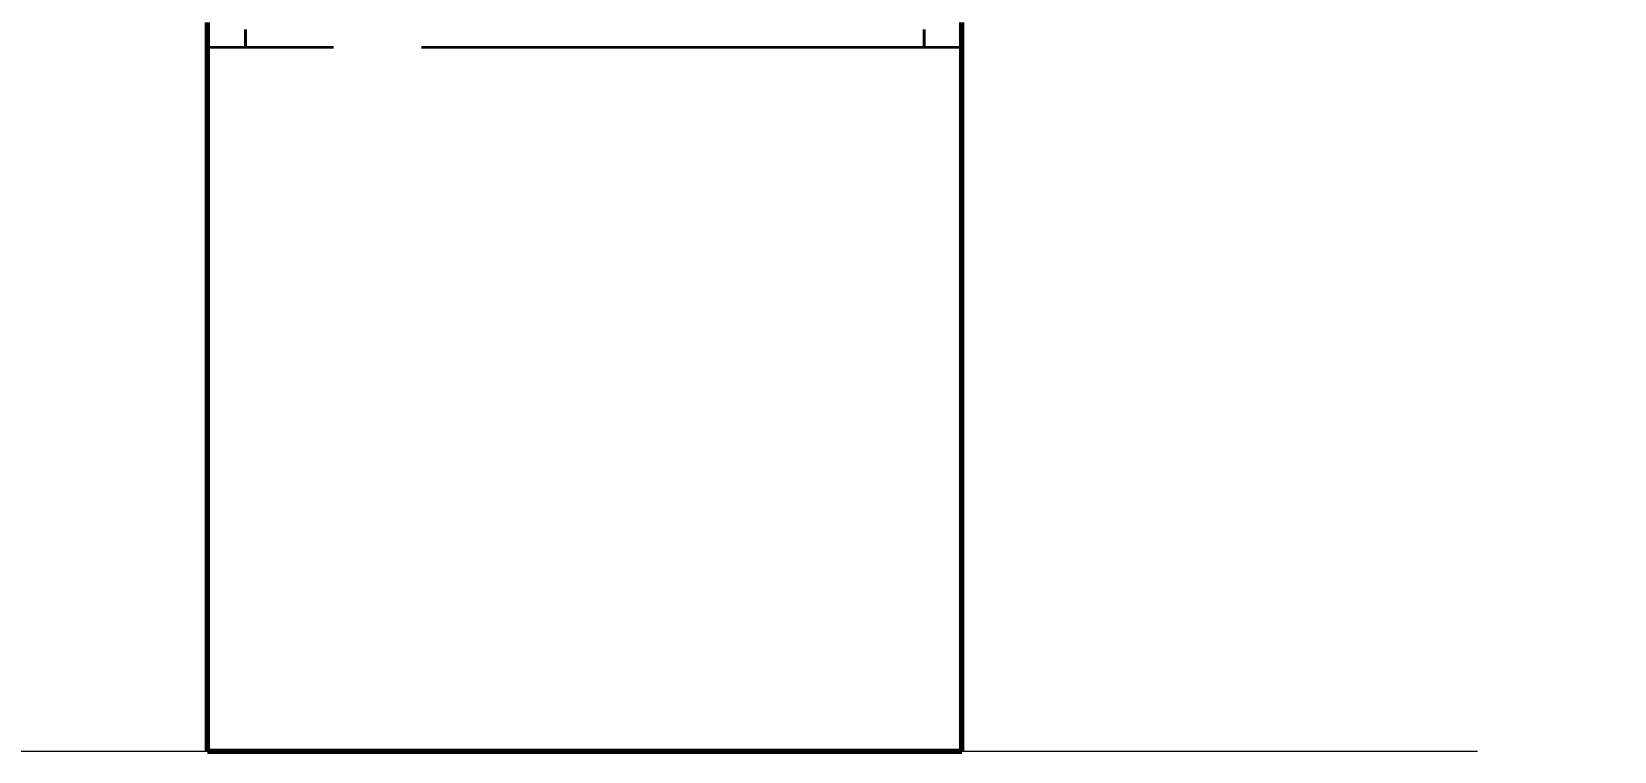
# Model space of a CAD drawing. Header units: millimetres. Extents: x 0 to 2382, y 0 to 420.
# Drawn here: x 124 to 136.59, y 210 to 215.73 of the extents above; entities that cross this region are included whole.
import ezdxf

# ---------------------------------------------------------------- set-up
doc = ezdxf.new("R2010")
doc.units = ezdxf.units.MM
doc.linetypes.add('IRAM-E-TRAZOS', pattern=[5, 4, -1])
for name, color, linetype, lineweight in [('01-VISIBLE', 7, 'CONTINUOUS', 70), ('02-OCULTA', 4, 'IRAM-E-TRAZOS', 35), ('04-COTA', 3, 'CONTINUOUS', 18)]:
    doc.layers.add(name, color=color, linetype=linetype, lineweight=lineweight)
doc.styles.add('ISO3098', font='isocpeur.ttf')
doc.dimstyles.new('FLAMA-IRAM', dxfattribs={"dimtxt": 3.5, "dimasz": 3.5, "dimexe": 2, "dimexo": 1.5, "dimgap": 1, "dimtad": 1, "dimdec": 1, "dimtxsty": 'ISO3098', "dimblk": 'IRAM_FLECHA', "dimblk1": 'IRAM_FLECHA', "dimblk2": 'IRAM_FLECHA', "dimcen": 2.5, "dimclrd": 256, "dimclre": 256, "dimclrt": 256, "dimazin": 3, "dimtfac": 1, "dimtmove": 0, "dimatfit": 3, "dimlwd": 18, "dimlwe": 18})

# ---------------------------------------------------------------- blocks, each defined once
blk = doc.blocks.new('IRAM_FLECHA')
blk.add_solid([(0, 0), (-1, 0.125), (-1, -0.125)])

msp = doc.modelspace()

# ---------------------------------------------------------------- linework, layer by layer
at = {"layer": '01-VISIBLE'}
msp.add_line((131.4, 210), (125.4, 210), dxfattribs=at)
for points in [[(125.4, 210), (125.4, 210.1), (125.4, 210.2), (125.4, 210.3), (125.4, 210.4), (125.4, 210.5), (125.4, 210.6), (125.4, 210.7), (125.4, 210.8), (125.4, 210.9), (125.4, 211), (125.4, 211.1), (125.4, 211.2), (125.4, 211.3), (125.4, 211.4), (125.4, 211.5), (125.4, 211.6), (125.4, 211.7), (125.4, 211.8), (125.4, 211.9), (125.4, 212), (125.4, 212.1), (125.4, 212.2), (125.4, 212.3), (125.4, 212.4), (125.4, 212.5), (125.4, 212.6), (125.4, 212.7), (125.4, 212.8), (125.4, 212.9), (125.4, 213), (125.4, 213.1), (125.4, 213.2), (125.4, 213.3), (125.4, 213.4), (125.4, 213.5), (125.4, 213.6), (125.4, 213.7), (125.4, 213.8), (125.4, 213.9), (125.4, 214), (125.4, 214.1), (125.4, 214.2), (125.4, 214.3), (125.4, 214.4), (125.4, 214.5), (125.4, 214.6), (125.4, 214.7), (125.4, 214.8), (125.4, 214.9), (125.4, 215), (125.4, 215.1), (125.4, 215.2), (125.4, 215.3), (125.4, 215.4), (125.4, 215.5), (125.4, 215.6), (125.4, 215.7), (125.4, 215.8)], [(131.4, 210), (131.4, 210.1), (131.4, 210.2), (131.4, 210.3), (131.4, 210.4), (131.4, 210.5), (131.4, 210.6), (131.4, 210.7), (131.4, 210.8), (131.4, 210.9), (131.4, 211), (131.4, 211.1), (131.4, 211.2), (131.4, 211.3), (131.4, 211.4), (131.4, 211.5), (131.4, 211.6), (131.4, 211.7), (131.4, 211.8), (131.4, 211.9), (131.4, 212), (131.4, 212.1), (131.4, 212.2), (131.4, 212.3), (131.4, 212.4), (131.4, 212.5), (131.4, 212.6), (131.4, 212.7), (131.4, 212.8), (131.4, 212.9), (131.4, 213), (131.4, 213.1), (131.4, 213.2), (131.4, 213.3), (131.4, 213.4), (131.4, 213.5), (131.4, 213.6), (131.4, 213.7), (131.4, 213.8), (131.4, 213.9), (131.4, 214), (131.4, 214.1), (131.4, 214.2), (131.4, 214.3), (131.4, 214.4), (131.4, 214.5), (131.4, 214.6), (131.4, 214.7), (131.4, 214.8), (131.4, 214.9), (131.4, 215), (131.4, 215.1), (131.4, 215.2), (131.4, 215.3), (131.4, 215.4), (131.4, 215.5), (131.4, 215.6), (131.4, 215.7), (131.4, 215.8)]]:
    msp.add_lwpolyline(points, dxfattribs=at)
at = {"layer": '02-OCULTA'}
for p, q in [((131.4, 215.6), (125.4, 215.6)), ((131.1, 215.6), (125.7, 215.6))]:
    msp.add_line(p, q, dxfattribs=at)
for points in [[(125.4, 215.8), (125.4, 215.7), (125.4, 215.6), (125.4, 215.5), (125.4, 215.4), (125.4, 215.3), (125.4, 215.2), (125.4, 215.1), (125.4, 215), (125.4, 214.9), (125.4, 214.8), (125.4, 214.7), (125.4, 214.6), (125.4, 214.5), (125.4, 214.4), (125.4, 214.3), (125.4, 214.2), (125.4, 214.1), (125.4, 214), (125.4, 213.9), (125.4, 213.8), (125.4, 213.7), (125.4, 213.6), (125.4, 213.5), (125.4, 213.4), (125.4, 213.3), (125.4, 213.2), (125.4, 213.1), (125.4, 213), (125.4, 212.9), (125.4, 212.8), (125.4, 212.7), (125.4, 212.6), (125.4, 212.5), (125.4, 212.4), (125.4, 212.3), (125.4, 212.2), (125.4, 212.1), (125.4, 212), (125.4, 211.9), (125.4, 211.8), (125.4, 211.7), (125.4, 211.6), (125.4, 211.5), (125.4, 211.4), (125.4, 211.3), (125.4, 211.2), (125.4, 211.1), (125.4, 211), (125.4, 210.9), (125.4, 210.8), (125.4, 210.7), (125.4, 210.6), (125.4, 210.5), (125.4, 210.4), (125.4, 210.3), (125.4, 210.2), (125.4, 210.1), (125.4, 210)], [(131.4, 215.8), (131.4, 215.7), (131.4, 215.6), (131.4, 215.5), (131.4, 215.4), (131.4, 215.3), (131.4, 215.2), (131.4, 215.1), (131.4, 215), (131.4, 214.9), (131.4, 214.8), (131.4, 214.7), (131.4, 214.6), (131.4, 214.5), (131.4, 214.4), (131.4, 214.3), (131.4, 214.2), (131.4, 214.1), (131.4, 214), (131.4, 213.9), (131.4, 213.8), (131.4, 213.7), (131.4, 213.6), (131.4, 213.5), (131.4, 213.4), (131.4, 213.3), (131.4, 213.2), (131.4, 213.1), (131.4, 213), (131.4, 212.9), (131.4, 212.8), (131.4, 212.7), (131.4, 212.6), (131.4, 212.5), (131.4, 212.4), (131.4, 212.3), (131.4, 212.2), (131.4, 212.1), (131.4, 212), (131.4, 211.9), (131.4, 211.8), (131.4, 211.7), (131.4, 211.6), (131.4, 211.5), (131.4, 211.4), (131.4, 211.3), (131.4, 211.2), (131.4, 211.1), (131.4, 211), (131.4, 210.9), (131.4, 210.8), (131.4, 210.7), (131.4, 210.6), (131.4, 210.5), (131.4, 210.4), (131.4, 210.3), (131.4, 210.2), (131.4, 210.1), (131.4, 210)], [(125.4, 215.6), (125.4, 215.672), (125.4, 215.744)], [(125.4, 215.744), (125.4, 215.672), (125.4, 215.6)], [(125.7, 215.6), (125.7, 215.672), (125.7, 215.744)], [(125.7, 215.744), (125.7, 215.672), (125.7, 215.6)], [(131.1, 215.6), (131.1, 215.672), (131.1, 215.744)], [(131.1, 215.744), (131.1, 215.672), (131.1, 215.6)], [(131.4, 215.6), (131.4, 215.672), (131.4, 215.744)], [(131.4, 215.744), (131.4, 215.672), (131.4, 215.6)]]:
    msp.add_lwpolyline(points, dxfattribs=at)

# ---------------------------------------------------------------- dimensions: what is measured, and where the dimension line sits
at = {"layer": '04-COTA'}
msp.add_linear_dim(base=(113, 210), p1=(137, 210), p2=(153.5, 331.738), angle=90, dimstyle='FLAMA-IRAM', override={"dimlfac": 10}, dxfattribs=at).render()

doc.saveas('drawing.dxf')
